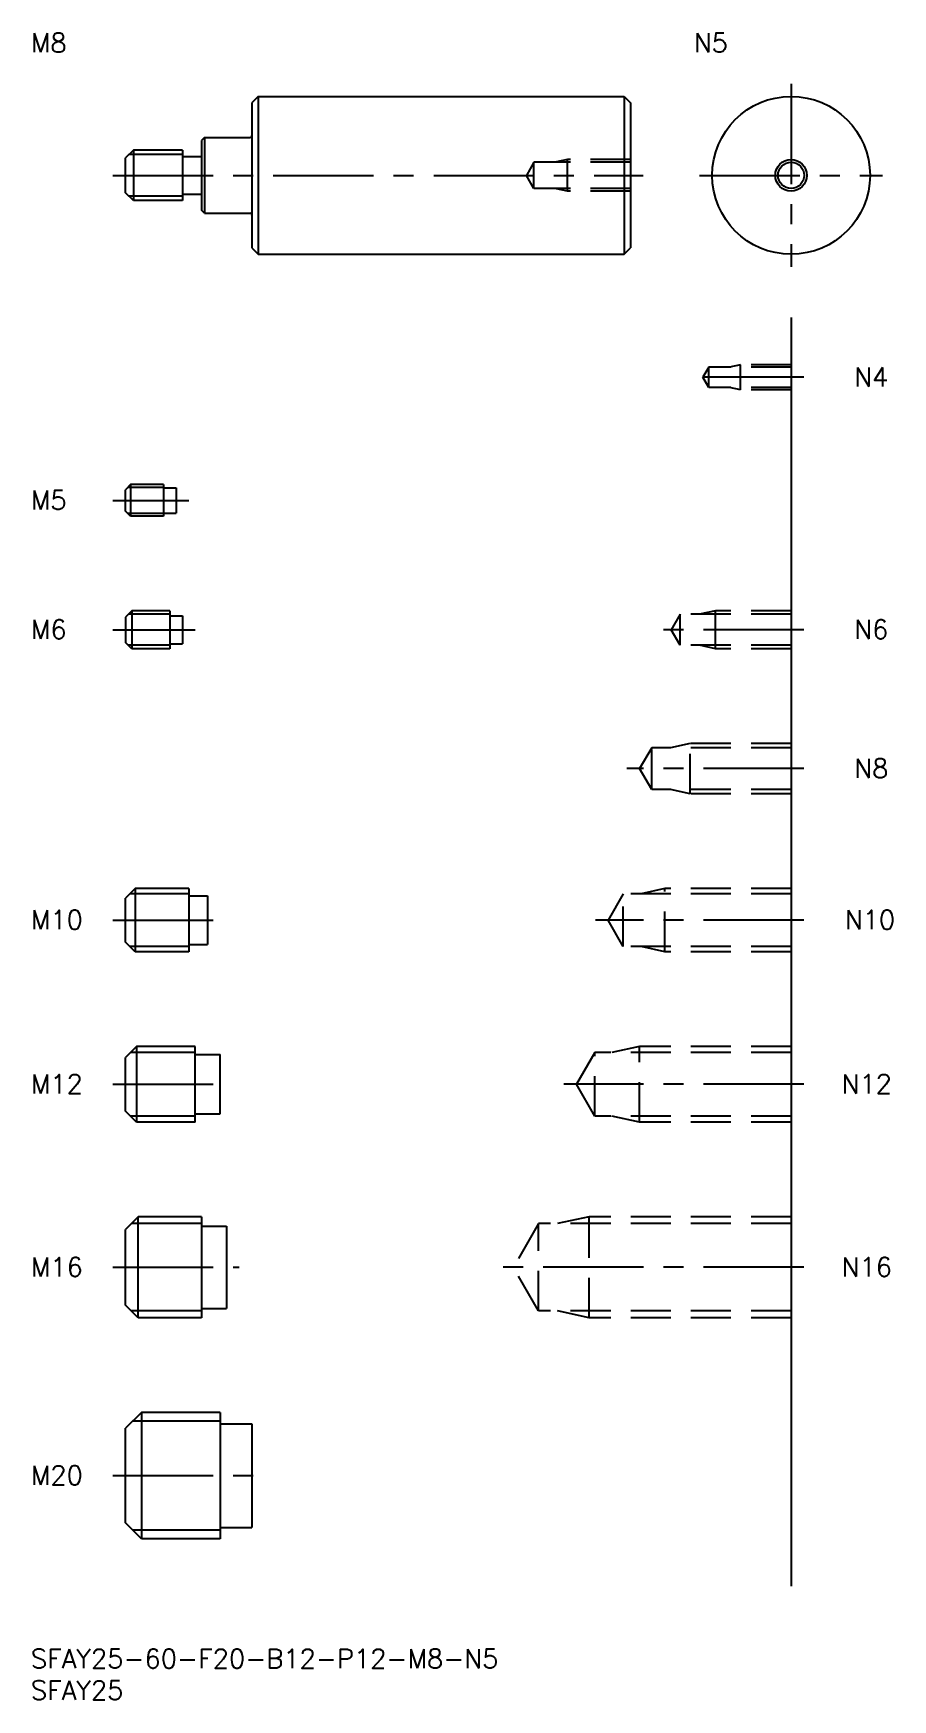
# Model space of a CAD drawing. Extents: x 0 to 137, y -8 to 256.
import ezdxf

# ---------------------------------------------------------------- set-up
doc = ezdxf.new("R2010")
doc.units = 0
doc.header["$LTSCALE"] = 0.5
doc.linetypes.add('CENTER', pattern=[50.8, 31.75, -6.35, 6.35, -6.35])
doc.linetypes.add('DASHED', pattern=[19.05, 12.7, -6.35])
for name, color, linetype in [('MSM_CENTER', 1, 'CENTER'), ('MSM_CONTINUOUS', 7, 'CONTINUOUS'), ('MSM_DASHED', 4, 'DASHED'), ('MSM_NARROW', 5, 'CONTINUOUS'), ('MSM_PART_NUMBER', 7, 'CONTINUOUS')]:
    doc.layers.add(name, color=color, linetype=linetype)
doc.styles.get("Standard").update_dxf_attribs({"font": 'txt.shx', "height": 1, "bigfont": 'bigfont.shx'})

# ---------------------------------------------------------------- blocks, each defined once
blk = doc.blocks.new('*U16')
at = {"layer": 'MSM_PART_NUMBER'}
blk.add_text('SFAY25-60-F20-B12-P12-M8-N5', height=3, dxfattribs=at).set_placement((0, -3))
blk = doc.blocks.new('*U17')
at = {"layer": 'MSM_PART_NUMBER'}
blk.add_text('SFAY25', height=3, dxfattribs=at).set_placement((0, -8))
blk = doc.blocks.new('*U18')
at = {"layer": 'MSM_PART_NUMBER'}
blk.add_text('M20', height=3, dxfattribs=at).set_placement((0, 26.06))
blk = doc.blocks.new('*U19')
at = {"layer": 'MSM_PART_NUMBER'}
blk.add_text('M16', height=3, dxfattribs=at).set_placement((0, 59.06))
blk = doc.blocks.new('*U20')
at = {"layer": 'MSM_PART_NUMBER'}
blk.add_text('M12', height=3, dxfattribs=at).set_placement((0, 88.06))
blk = doc.blocks.new('*U21')
at = {"layer": 'MSM_PART_NUMBER'}
blk.add_text('M10', height=3, dxfattribs=at).set_placement((0, 114.06))
blk = doc.blocks.new('*U22')
at = {"layer": 'MSM_PART_NUMBER'}
blk.add_text('N16', height=3, dxfattribs=at).set_placement((128.42, 59.06))
blk = doc.blocks.new('*U23')
at = {"layer": 'MSM_PART_NUMBER'}
blk.add_text('N12', height=3, dxfattribs=at).set_placement((128.42, 88.06))
blk = doc.blocks.new('*U24')
at = {"layer": 'MSM_PART_NUMBER'}
blk.add_text('N10', height=3, dxfattribs=at).set_placement((128.92, 114.06))
blk = doc.blocks.new('*U25')
at = {"layer": 'MSM_PART_NUMBER'}
blk.add_text('N8', height=3, dxfattribs=at).set_placement((130.42, 138.06))
blk = doc.blocks.new('*U26')
at = {"layer": 'MSM_PART_NUMBER'}
blk.add_text('N6', height=3, dxfattribs=at).set_placement((130.42, 160.06))
blk = doc.blocks.new('*U27')
at = {"layer": 'MSM_PART_NUMBER'}
blk.add_text('N4', height=3, dxfattribs=at).set_placement((130.42, 200.06))
blk = doc.blocks.new('*U28')
at = {"layer": 'MSM_PART_NUMBER'}
blk.add_text('M8', height=3, dxfattribs=at).set_placement((0, 253))
blk = doc.blocks.new('*U29')
at = {"layer": 'MSM_PART_NUMBER'}
blk.add_text('N5', height=3, dxfattribs=at).set_placement((105, 253))
blk = doc.blocks.new('*U30')
at = {"layer": 'MSM_PART_NUMBER'}
blk.add_text('M6', height=3, dxfattribs=at).set_placement((0, 160.06))
blk = doc.blocks.new('*U31')
at = {"layer": 'MSM_PART_NUMBER'}
blk.add_text('M5', height=3, dxfattribs=at).set_placement((0, 180.56))

msp = doc.modelspace()

# ---------------------------------------------------------------- linework, layer by layer
at = {"layer": 'MSM_CENTER'}
for p, q in [((120.42, 248), (120.42, 219)), ((13, 233.5), (97, 233.5)), ((105.92, 233.5), (134.92, 233.5)), ((122.42, 201.5), (104.42, 201.5)), ((13, 182), (25, 182)), ((13, 161.5), (26, 161.5)), ((122.42, 161.5), (99.42, 161.5)), ((122.42, 139.5), (94.42, 139.5)), ((13, 115.5), (30, 115.5)), ((122.42, 115.5), (89.42, 115.5)), ((13, 89.5), (32, 89.5)), ((122.42, 89.5), (84.42, 89.5)), ((13, 60.5), (33, 60.5)), ((122.42, 60.5), (74.42, 60.5)), ((13, 27.5), (37, 27.5))]:
    msp.add_line(p, q, dxfattribs=at)
at = {"layer": 'MSM_CONTINUOUS'}
for p, q in [((36, 246), (35, 245)), ((36, 246), (94, 246)), ((36, 246), (36, 221)), ((94, 246), (94, 221)), ((94, 246), (95, 245)), ((35, 245), (35, 222)), ((95, 245), (95, 222)), ((27.5, 239.5), (27, 239)), ((27, 239), (27, 228)), ((27.5, 239.5), (27.5, 227.5)), ((27.5, 239.5), (34.7, 239.5)), ((16.25, 237.5), (15, 236.25)), ((15, 230.75), (15, 236.25)), ((24, 237.5), (16.25, 237.5)), ((16.25, 237.5), (16.25, 229.5)), ((24, 237.5), (24, 229.5)), ((24, 236.5), (27, 236.5)), ((16.25, 229.5), (15, 230.75)), ((24, 230.5), (27, 230.5)), ((24, 229.5), (16.25, 229.5)), ((27.5, 227.5), (27, 228)), ((27.5, 227.5), (34.7, 227.5)), ((35, 222), (36, 221)), ((94, 221), (95, 222)), ((36, 221), (94, 221)), ((120.42, 211), (120.42, 10)), ((15.8, 184.5), (15, 183.7)), ((15, 180.3), (15, 183.7)), ((21, 184.5), (15.8, 184.5)), ((15.8, 184.5), (15.8, 179.5)), ((21, 184.5), (21, 179.5)), ((21, 184), (23, 184)), ((23, 184), (23, 180)), ((15.8, 179.5), (15, 180.3)), ((21, 180), (23, 180)), ((21, 179.5), (15.8, 179.5)), ((16, 164.5), (15, 163.5)), ((22, 164.5), (16, 164.5)), ((16, 164.5), (16, 158.5)), ((22, 164.5), (22, 158.5)), ((22, 163.7), (24, 163.7)), ((24, 163.7), (24, 159.3)), ((15, 163.5), (15, 159.5)), ((16, 158.5), (15, 159.5)), ((22, 158.5), (16, 158.5)), ((22, 159.3), (24, 159.3)), ((16.5, 120.5), (15, 119)), ((15, 112), (15, 119)), ((25, 120.5), (16.5, 120.5)), ((16.5, 120.5), (16.5, 110.5)), ((25, 120.5), (25, 110.5)), ((25, 119.35), (28, 119.35)), ((28, 119.35), (28, 111.65)), ((16.5, 110.5), (15, 112)), ((25, 111.65), (28, 111.65)), ((25, 110.5), (16.5, 110.5)), ((16.75, 95.5), (15, 93.75)), ((26, 95.5), (16.75, 95.5)), ((16.75, 95.5), (16.75, 83.5)), ((26, 83.5), (26, 95.5)), ((15, 85.25), (15, 93.75)), ((26, 94.2), (30, 94.2)), ((30, 84.8), (30, 94.2)), ((16.75, 83.5), (15, 85.25)), ((26, 84.8), (30, 84.8)), ((26, 83.5), (16.75, 83.5)), ((17, 68.5), (15, 66.5)), ((15, 54.5), (15, 66.5)), ((27, 68.5), (17, 68.5)), ((17, 52.5), (17, 68.5)), ((27, 68.5), (27, 52.5)), ((27, 67), (31, 67)), ((31, 67), (31, 54)), ((17, 52.5), (15, 54.5)), ((27, 54), (31, 54)), ((27, 52.5), (17, 52.5)), ((17.5, 37.5), (15, 35)), ((30, 37.5), (17.5, 37.5)), ((17.5, 37.5), (17.5, 17.5)), ((30, 37.5), (30, 17.5)), ((15, 20), (15, 35)), ((30, 35.7), (35, 35.7)), ((35, 35.7), (35, 19.3)), ((17.5, 17.5), (15, 20)), ((30, 19.3), (35, 19.3)), ((30, 17.5), (17.5, 17.5))]:
    msp.add_line(p, q, dxfattribs=at)
for radius in [12.5, 2.07]:
    msp.add_circle((120.42, 233.5), radius, dxfattribs=at)
for centre, start, end in [((34.7, 239.8), 270, 0), ((34.7, 227.2), 0, 90)]:
    msp.add_arc(centre, 0.3, start, end, dxfattribs=at)
at = {"layer": 'MSM_DASHED'}
for p, q in [((79.69, 235.57), (78.5, 233.5)), ((95, 235.57), (79.69, 235.57)), ((79.69, 231.43), (79.69, 235.57)), ((85, 236), (83, 235.57)), ((95, 236), (85, 236)), ((85, 231), (85, 236)), ((79.69, 231.43), (78.5, 233.5)), ((95, 231.43), (79.69, 231.43)), ((85, 231), (83, 231.43)), ((95, 231), (85, 231)), ((112.42, 203.5), (110.67, 203.12)), ((120.42, 203.5), (112.42, 203.5)), ((112.42, 199.5), (112.42, 203.5)), ((107.36, 203.12), (106.42, 201.5)), ((107.36, 199.88), (106.42, 201.5)), ((120.42, 203.12), (107.36, 203.12)), ((107.36, 199.88), (107.36, 203.12)), ((120.42, 199.88), (107.36, 199.88)), ((112.42, 199.5), (110.67, 199.88)), ((120.42, 199.5), (112.42, 199.5)), ((102.84, 163.96), (101.42, 161.5)), ((120.42, 163.96), (102.84, 163.96)), ((102.84, 159.04), (102.84, 163.96)), ((108.42, 164.5), (105.92, 163.96)), ((120.42, 164.5), (108.42, 164.5)), ((108.42, 158.5), (108.42, 164.5)), ((102.84, 159.04), (101.42, 161.5)), ((120.42, 159.04), (102.84, 159.04)), ((108.42, 158.5), (105.92, 159.04)), ((120.42, 158.5), (108.42, 158.5)), ((98.34, 142.82), (96.42, 139.5)), ((98.34, 136.18), (98.34, 142.82)), ((120.42, 142.82), (98.34, 142.82)), ((104.42, 143.5), (101.29, 142.82)), ((104.42, 135.5), (104.42, 143.5)), ((120.42, 143.5), (104.42, 143.5)), ((98.34, 136.18), (96.42, 139.5)), ((120.42, 136.18), (98.34, 136.18)), ((104.42, 135.5), (101.29, 136.18)), ((120.42, 135.5), (104.42, 135.5)), ((93.84, 119.69), (91.42, 115.5)), ((93.84, 111.31), (93.84, 119.69)), ((120.42, 119.69), (93.84, 119.69)), ((100.42, 120.5), (96.67, 119.69)), ((100.42, 110.5), (100.42, 120.5)), ((120.42, 120.5), (100.42, 120.5)), ((93.84, 111.31), (91.42, 115.5)), ((120.42, 111.31), (93.84, 111.31)), ((100.42, 110.5), (96.67, 111.31)), ((120.42, 110.5), (100.42, 110.5)), ((96.42, 95.5), (92.04, 94.55)), ((96.42, 83.5), (96.42, 95.5)), ((120.42, 95.5), (96.42, 95.5)), ((89.34, 94.55), (86.42, 89.5)), ((89.34, 84.45), (89.34, 94.55)), ((120.42, 94.55), (89.34, 94.55)), ((89.34, 84.45), (86.42, 89.5)), ((120.42, 84.45), (89.34, 84.45)), ((96.42, 83.5), (92.04, 84.45)), ((120.42, 83.5), (96.42, 83.5)), ((80.41, 67.42), (76.42, 60.5)), ((80.41, 53.58), (80.41, 67.42)), ((120.42, 67.42), (80.41, 67.42)), ((88.42, 68.5), (83.42, 67.42)), ((88.42, 52.5), (88.42, 68.5)), ((120.42, 68.5), (88.42, 68.5)), ((80.41, 53.58), (76.42, 60.5)), ((120.42, 53.58), (80.41, 53.58)), ((88.42, 52.5), (83.42, 53.58)), ((120.42, 52.5), (88.42, 52.5))]:
    msp.add_line(p, q, dxfattribs=at)
at = {"layer": 'MSM_NARROW'}
for p, q in [((24, 236.82), (15.57, 236.82)), ((24, 230.18), (15.57, 230.18)), ((21, 184.07), (15.37, 184.07)), ((21, 179.93), (15.37, 179.93)), ((22, 163.96), (15.46, 163.96)), ((22, 159.04), (15.46, 159.04)), ((25, 119.69), (15.69, 119.69)), ((25, 111.31), (15.69, 111.31)), ((26, 94.55), (15.8, 94.55)), ((26, 84.45), (15.8, 84.45)), ((27, 67.42), (15.92, 67.42)), ((27, 53.58), (15.92, 53.58)), ((30, 36.15), (16.15, 36.15)), ((30, 18.85), (16.15, 18.85))]:
    msp.add_line(p, q, dxfattribs=at)
msp.add_circle((120.42, 233.5), 2.5, dxfattribs=at)

# ---------------------------------------------------------------- block references
at = {"layer": 'MSM_CONTINUOUS'}
for name in ['*U28', '*U29', '*U27', '*U31', '*U30', '*U26', '*U25', '*U21', '*U24', '*U20', '*U23', '*U19', '*U22', '*U18', '*U16', '*U17']:
    msp.add_blockref(name, (0, 0), dxfattribs=at)

doc.saveas('drawing.dxf')
